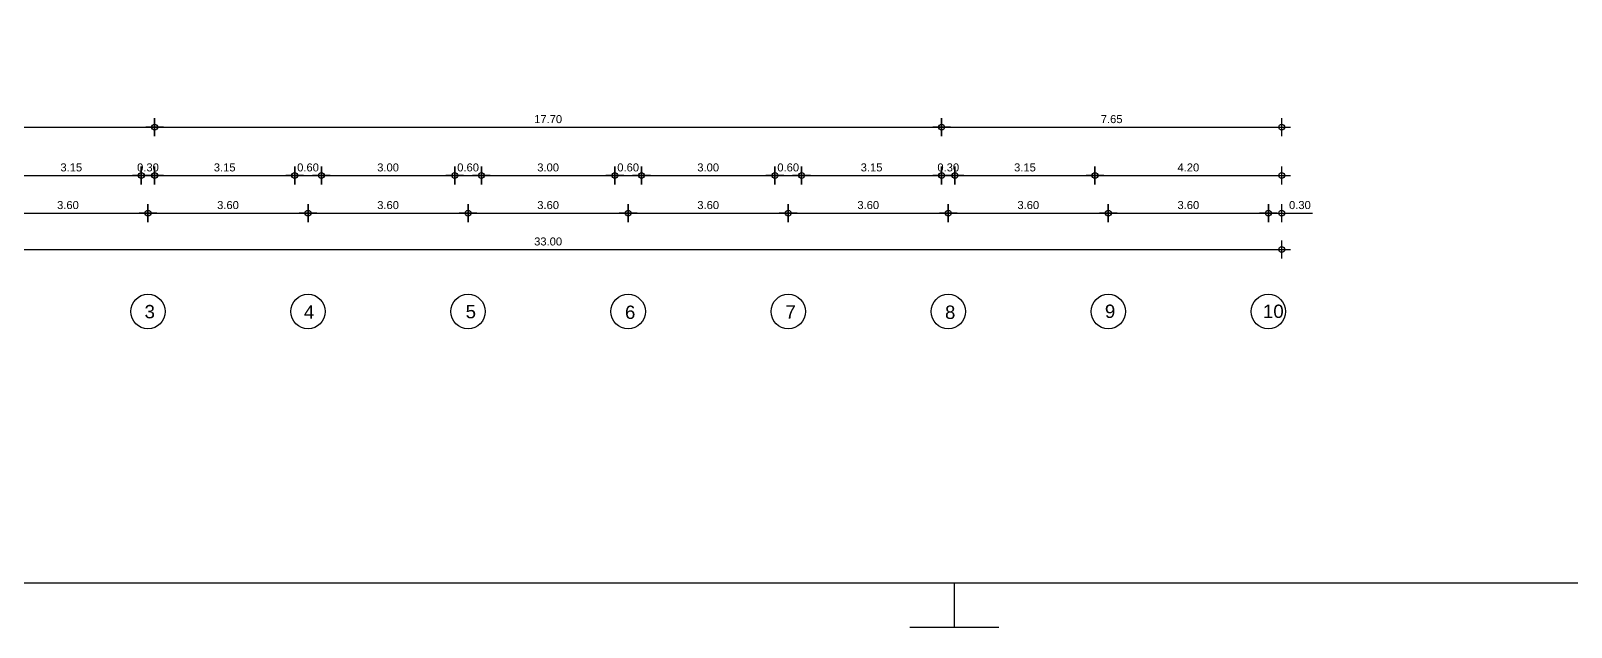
# Model space of a CAD drawing. Header units: metres. Extents: x -11 to 85, y -301 to 135.
# Drawn here: x 19.24 to 53.88, y 75.65 to 89.05 of the extents above; entities that cross this region are included whole.
import ezdxf

# ---------------------------------------------------------------- set-up
doc = ezdxf.new("R2010")
doc.units = ezdxf.units.M
doc.header["$LTSCALE"] = 0.036
doc.header["$PDMODE"] = 2
for name, color, linetype in [('arxitek doma', 252, 'Continuous'), ('BORDER', 5, 'Continuous'), ('DIMBLK', 252, 'Continuous'), ('LAYER-ON', 4, 'Continuous'), ('MARKS', 2, 'Continuous')]:
    doc.layers.add(name, color=color, linetype=linetype)
doc.styles.add('COMU-N', font='arial.ttf')
doc.styles.get("Standard").update_dxf_attribs({"font": 'arial.ttf'})
doc.dimstyles.new('CADWDOT', dxfattribs={"dimscale": 0.1, "dimtxt": 1.8, "dimasz": 0.08, "dimexe": 2, "dimexo": 0, "dimgap": 0.09, "dimtad": 0, "dimrnd": 0.001, "dimzin": 0, "dimdsep": 46, "dimtxsty": 'Standard', "dimblk1": 'ARTDIM', "dimblk2": 'ARTDIM', "dimsah": 1, "dimcen": 0.09, "dimdle": 0.05, "dimse1": 1, "dimse2": 1, "dimadec": 0, "dimazin": 0, "dimtfac": 1, "dimtmove": 0, "dimatfit": 3, "dimldrblk": 'ARTDIM', "dimfxl": 2, "dimtvp": 0.9999, "dimtolj": 1, "dimtzin": 0, "dimarcsym": 0})

# ---------------------------------------------------------------- blocks, each defined once
blk = doc.blocks.new('art103')
at = {"layer": 'BORDER'}
blk.add_line((0.25, 0.25), (20.75, 0.25), dxfattribs=at)
at = {"layer": 'MARKS'}
for p, q in [((10.5, 0), (10.5, 0.25)), ((10.25, 0), (10.75, 0))]:
    blk.add_line(p, q, dxfattribs=at)
blk = doc.blocks.new('ARTDIM')
at = {"layer": 'DIMBLK'}
for p, q in [((-24.9975, 0), (24.9975, 0)), ((0, -24.9975), (0, 24.9975))]:
    blk.add_line(p, q, dxfattribs=at)
blk.add_circle((0, 0), 8.25, dxfattribs=at)
blk = doc.blocks.new('*D1698')
at = {"layer": 'arxitek doma', "color": 0, "lineweight": -2}
blk.add_line((14.382, 84.132), (47.366, 84.132), dxfattribs=at)
at = {"layer": 'Defpoints', "color": 0, "transparency": 16777216}
for p in [(14.374, 88.4), (47.374, 88.4), (47.374, 84.132)]:
    blk.add_point(p, dxfattribs=at)
at = {"layer": 'arxitek doma', "color": 0, "lineweight": -2, "xscale": 0.008, "yscale": 0.008, "zscale": 0.008, "rotation": 180}
blk.add_blockref('ARTDIM', (14.374, 84.132), dxfattribs=at)
at = {"layer": 'arxitek doma', "color": 0, "lineweight": -2, "xscale": 0.008, "yscale": 0.008, "zscale": 0.008}
blk.add_blockref('ARTDIM', (47.374, 84.132), dxfattribs=at)
at = {"layer": 'arxitek doma', "color": 0, "insert": (30.874, 84.312), "char_height": 0.18, "attachment_point": 5}
blk.add_mtext('\\A1;33.00', dxfattribs=at)
blk = doc.blocks.new('*D1701')
at = {"layer": 'arxitek doma', "color": 0, "lineweight": -2}
blk.add_line((18.282, 84.95), (21.866, 84.95), dxfattribs=at)
at = {"layer": 'Defpoints', "color": 0, "transparency": 16777216}
for p in [(21.874, 84.95), (18.274, 81.46), (21.874, 81.46)]:
    blk.add_point(p, dxfattribs=at)
at = {"layer": 'arxitek doma', "color": 0, "lineweight": -2, "xscale": 0.008, "yscale": 0.008, "zscale": 0.008, "rotation": 180}
blk.add_blockref('ARTDIM', (18.274, 84.95), dxfattribs=at)
at = {"layer": 'arxitek doma', "color": 0, "lineweight": -2, "xscale": 0.008, "yscale": 0.008, "zscale": 0.008}
blk.add_blockref('ARTDIM', (21.874, 84.95), dxfattribs=at)
at = {"layer": 'arxitek doma', "color": 0, "insert": (20.074, 85.13), "char_height": 0.18, "attachment_point": 5}
blk.add_mtext('\\A1;3.60', dxfattribs=at)
blk = doc.blocks.new('*D1702')
at = {"layer": 'arxitek doma', "color": 0, "lineweight": -2}
blk.add_line((21.882, 84.95), (25.466, 84.95), dxfattribs=at)
at = {"layer": 'Defpoints', "color": 0, "transparency": 16777216}
for p in [(25.474, 84.95), (21.874, 81.46), (25.474, 81.46)]:
    blk.add_point(p, dxfattribs=at)
at = {"layer": 'arxitek doma', "color": 0, "lineweight": -2, "xscale": 0.008, "yscale": 0.008, "zscale": 0.008, "rotation": 180}
blk.add_blockref('ARTDIM', (21.874, 84.95), dxfattribs=at)
at = {"layer": 'arxitek doma', "color": 0, "lineweight": -2, "xscale": 0.008, "yscale": 0.008, "zscale": 0.008}
blk.add_blockref('ARTDIM', (25.474, 84.95), dxfattribs=at)
at = {"layer": 'arxitek doma', "color": 0, "insert": (23.674, 85.13), "char_height": 0.18, "attachment_point": 5}
blk.add_mtext('\\A1;3.60', dxfattribs=at)
blk = doc.blocks.new('*D1703')
at = {"layer": 'arxitek doma', "color": 0, "lineweight": -2}
blk.add_line((25.482, 84.95), (29.066, 84.95), dxfattribs=at)
at = {"layer": 'Defpoints', "color": 0, "transparency": 16777216}
for p in [(29.074, 84.95), (25.474, 81.46), (29.074, 81.46)]:
    blk.add_point(p, dxfattribs=at)
at = {"layer": 'arxitek doma', "color": 0, "lineweight": -2, "xscale": 0.008, "yscale": 0.008, "zscale": 0.008, "rotation": 180}
blk.add_blockref('ARTDIM', (25.474, 84.95), dxfattribs=at)
at = {"layer": 'arxitek doma', "color": 0, "lineweight": -2, "xscale": 0.008, "yscale": 0.008, "zscale": 0.008}
blk.add_blockref('ARTDIM', (29.074, 84.95), dxfattribs=at)
at = {"layer": 'arxitek doma', "color": 0, "insert": (27.274, 85.13), "char_height": 0.18, "attachment_point": 5}
blk.add_mtext('\\A1;3.60', dxfattribs=at)
blk = doc.blocks.new('*D1704')
at = {"layer": 'arxitek doma', "color": 0, "lineweight": -2}
blk.add_line((29.082, 84.95), (32.666, 84.95), dxfattribs=at)
at = {"layer": 'Defpoints', "color": 0, "transparency": 16777216}
for p in [(32.674, 84.95), (29.074, 81.46), (32.674, 81.46)]:
    blk.add_point(p, dxfattribs=at)
at = {"layer": 'arxitek doma', "color": 0, "lineweight": -2, "xscale": 0.008, "yscale": 0.008, "zscale": 0.008, "rotation": 180}
blk.add_blockref('ARTDIM', (29.074, 84.95), dxfattribs=at)
at = {"layer": 'arxitek doma', "color": 0, "lineweight": -2, "xscale": 0.008, "yscale": 0.008, "zscale": 0.008}
blk.add_blockref('ARTDIM', (32.674, 84.95), dxfattribs=at)
at = {"layer": 'arxitek doma', "color": 0, "insert": (30.874, 85.13), "char_height": 0.18, "attachment_point": 5}
blk.add_mtext('\\A1;3.60', dxfattribs=at)
blk = doc.blocks.new('*D1705')
at = {"layer": 'arxitek doma', "color": 0, "lineweight": -2}
blk.add_line((32.682, 84.95), (36.266, 84.95), dxfattribs=at)
at = {"layer": 'Defpoints', "color": 0, "transparency": 16777216}
for p in [(36.274, 84.95), (32.674, 81.46), (36.274, 81.46)]:
    blk.add_point(p, dxfattribs=at)
at = {"layer": 'arxitek doma', "color": 0, "lineweight": -2, "xscale": 0.008, "yscale": 0.008, "zscale": 0.008, "rotation": 180}
blk.add_blockref('ARTDIM', (32.674, 84.95), dxfattribs=at)
at = {"layer": 'arxitek doma', "color": 0, "lineweight": -2, "xscale": 0.008, "yscale": 0.008, "zscale": 0.008}
blk.add_blockref('ARTDIM', (36.274, 84.95), dxfattribs=at)
at = {"layer": 'arxitek doma', "color": 0, "insert": (34.474, 85.13), "char_height": 0.18, "attachment_point": 5}
blk.add_mtext('\\A1;3.60', dxfattribs=at)
blk = doc.blocks.new('*D1706')
at = {"layer": 'arxitek doma', "color": 0, "lineweight": -2}
blk.add_line((36.282, 84.95), (39.866, 84.95), dxfattribs=at)
at = {"layer": 'Defpoints', "color": 0, "transparency": 16777216}
for p in [(39.874, 84.95), (36.274, 81.46), (39.874, 81.46)]:
    blk.add_point(p, dxfattribs=at)
at = {"layer": 'arxitek doma', "color": 0, "lineweight": -2, "xscale": 0.008, "yscale": 0.008, "zscale": 0.008, "rotation": 180}
blk.add_blockref('ARTDIM', (36.274, 84.95), dxfattribs=at)
at = {"layer": 'arxitek doma', "color": 0, "lineweight": -2, "xscale": 0.008, "yscale": 0.008, "zscale": 0.008}
blk.add_blockref('ARTDIM', (39.874, 84.95), dxfattribs=at)
at = {"layer": 'arxitek doma', "color": 0, "insert": (38.074, 85.13), "char_height": 0.18, "attachment_point": 5}
blk.add_mtext('\\A1;3.60', dxfattribs=at)
blk = doc.blocks.new('*D1707')
at = {"layer": 'arxitek doma', "color": 0, "lineweight": -2}
blk.add_line((39.882, 84.95), (43.466, 84.95), dxfattribs=at)
at = {"layer": 'Defpoints', "color": 0, "transparency": 16777216}
for p in [(43.474, 84.95), (39.874, 81.46), (43.474, 81.46)]:
    blk.add_point(p, dxfattribs=at)
at = {"layer": 'arxitek doma', "color": 0, "lineweight": -2, "xscale": 0.008, "yscale": 0.008, "zscale": 0.008, "rotation": 180}
blk.add_blockref('ARTDIM', (39.874, 84.95), dxfattribs=at)
at = {"layer": 'arxitek doma', "color": 0, "lineweight": -2, "xscale": 0.008, "yscale": 0.008, "zscale": 0.008}
blk.add_blockref('ARTDIM', (43.474, 84.95), dxfattribs=at)
at = {"layer": 'arxitek doma', "color": 0, "insert": (41.674, 85.13), "char_height": 0.18, "attachment_point": 5}
blk.add_mtext('\\A1;3.60', dxfattribs=at)
blk = doc.blocks.new('*D1708')
at = {"layer": 'arxitek doma', "color": 0, "lineweight": -2}
blk.add_line((43.482, 84.95), (47.066, 84.95), dxfattribs=at)
at = {"layer": 'Defpoints', "color": 0, "transparency": 16777216}
for p in [(47.074, 84.95), (43.474, 81.46), (47.074, 81.46)]:
    blk.add_point(p, dxfattribs=at)
at = {"layer": 'arxitek doma', "color": 0, "lineweight": -2, "xscale": 0.008, "yscale": 0.008, "zscale": 0.008, "rotation": 180}
blk.add_blockref('ARTDIM', (43.474, 84.95), dxfattribs=at)
at = {"layer": 'arxitek doma', "color": 0, "lineweight": -2, "xscale": 0.008, "yscale": 0.008, "zscale": 0.008}
blk.add_blockref('ARTDIM', (47.074, 84.95), dxfattribs=at)
at = {"layer": 'arxitek doma', "color": 0, "insert": (45.274, 85.13), "char_height": 0.18, "attachment_point": 5}
blk.add_mtext('\\A1;3.60', dxfattribs=at)
blk = doc.blocks.new('*D1709')
at = {"layer": 'arxitek doma', "color": 0, "lineweight": -2}
for p, q in [((47.082, 84.95), (47.366, 84.95)), ((47.374, 84.95), (48.066, 84.95))]:
    blk.add_line(p, q, dxfattribs=at)
at = {"layer": 'Defpoints', "color": 0, "transparency": 16777216}
for p in [(47.374, 88.572), (47.374, 84.95), (47.074, 81.46)]:
    blk.add_point(p, dxfattribs=at)
at = {"layer": 'arxitek doma', "color": 0, "lineweight": -2, "xscale": 0.008, "yscale": 0.008, "zscale": 0.008, "rotation": 180}
blk.add_blockref('ARTDIM', (47.074, 84.95), dxfattribs=at)
at = {"layer": 'arxitek doma', "color": 0, "lineweight": -2, "xscale": 0.008, "yscale": 0.008, "zscale": 0.008}
blk.add_blockref('ARTDIM', (47.374, 84.95), dxfattribs=at)
at = {"layer": 'arxitek doma', "color": 0, "insert": (47.783, 85.13), "char_height": 0.18, "attachment_point": 5}
blk.add_mtext('\\A1;0.30', dxfattribs=at)
blk = doc.blocks.new('*D1711')
at = {"layer": 'arxitek doma', "color": 0, "lineweight": -2}
blk.add_line((18.582, 85.796), (21.716, 85.796), dxfattribs=at)
at = {"layer": 'Defpoints', "color": 0, "transparency": 16777216}
for p in [(18.574, 88.572), (21.724, 88.572), (21.724, 85.796)]:
    blk.add_point(p, dxfattribs=at)
at = {"layer": 'arxitek doma', "color": 0, "lineweight": -2, "xscale": 0.008, "yscale": 0.008, "zscale": 0.008, "rotation": 180}
blk.add_blockref('ARTDIM', (18.574, 85.796), dxfattribs=at)
at = {"layer": 'arxitek doma', "color": 0, "lineweight": -2, "xscale": 0.008, "yscale": 0.008, "zscale": 0.008}
blk.add_blockref('ARTDIM', (21.724, 85.796), dxfattribs=at)
at = {"layer": 'arxitek doma', "color": 0, "insert": (20.149, 85.976), "char_height": 0.18, "attachment_point": 5}
blk.add_mtext('\\A1;3.15', dxfattribs=at)
blk = doc.blocks.new('*D1712')
at = {"layer": 'arxitek doma', "color": 0, "lineweight": -2}
blk.add_line((21.732, 85.796), (22.016, 85.796), dxfattribs=at)
at = {"layer": 'Defpoints', "color": 0, "transparency": 16777216}
for p in [(21.724, 88.572), (22.024, 88.572), (22.024, 85.796)]:
    blk.add_point(p, dxfattribs=at)
at = {"layer": 'arxitek doma', "color": 0, "lineweight": -2, "xscale": 0.008, "yscale": 0.008, "zscale": 0.008, "rotation": 180}
blk.add_blockref('ARTDIM', (21.724, 85.796), dxfattribs=at)
at = {"layer": 'arxitek doma', "color": 0, "lineweight": -2, "xscale": 0.008, "yscale": 0.008, "zscale": 0.008}
blk.add_blockref('ARTDIM', (22.024, 85.796), dxfattribs=at)
at = {"layer": 'arxitek doma', "color": 0, "insert": (21.874, 85.976), "char_height": 0.18, "attachment_point": 5}
blk.add_mtext('\\A1;0.30', dxfattribs=at)
blk = doc.blocks.new('*D1713')
at = {"layer": 'arxitek doma', "color": 0, "lineweight": -2}
blk.add_line((22.032, 85.796), (25.166, 85.796), dxfattribs=at)
at = {"layer": 'Defpoints', "color": 0, "transparency": 16777216}
for p in [(22.024, 88.572), (25.174, 88.572), (25.174, 85.796)]:
    blk.add_point(p, dxfattribs=at)
at = {"layer": 'arxitek doma', "color": 0, "lineweight": -2, "xscale": 0.008, "yscale": 0.008, "zscale": 0.008, "rotation": 180}
blk.add_blockref('ARTDIM', (22.024, 85.796), dxfattribs=at)
at = {"layer": 'arxitek doma', "color": 0, "lineweight": -2, "xscale": 0.008, "yscale": 0.008, "zscale": 0.008}
blk.add_blockref('ARTDIM', (25.174, 85.796), dxfattribs=at)
at = {"layer": 'arxitek doma', "color": 0, "insert": (23.599, 85.976), "char_height": 0.18, "attachment_point": 5}
blk.add_mtext('\\A1;3.15', dxfattribs=at)
blk = doc.blocks.new('*D1714')
at = {"layer": 'arxitek doma', "color": 0, "lineweight": -2}
blk.add_line((25.182, 85.796), (25.766, 85.796), dxfattribs=at)
at = {"layer": 'Defpoints', "color": 0, "transparency": 16777216}
for p in [(25.174, 88.572), (25.774, 88.572), (25.774, 85.796)]:
    blk.add_point(p, dxfattribs=at)
at = {"layer": 'arxitek doma', "color": 0, "lineweight": -2, "xscale": 0.008, "yscale": 0.008, "zscale": 0.008, "rotation": 180}
blk.add_blockref('ARTDIM', (25.174, 85.796), dxfattribs=at)
at = {"layer": 'arxitek doma', "color": 0, "lineweight": -2, "xscale": 0.008, "yscale": 0.008, "zscale": 0.008}
blk.add_blockref('ARTDIM', (25.774, 85.796), dxfattribs=at)
at = {"layer": 'arxitek doma', "color": 0, "insert": (25.474, 85.976), "char_height": 0.18, "attachment_point": 5}
blk.add_mtext('\\A1;0.60', dxfattribs=at)
blk = doc.blocks.new('*D1715')
at = {"layer": 'arxitek doma', "color": 0, "lineweight": -2}
blk.add_line((25.782, 85.796), (28.766, 85.796), dxfattribs=at)
at = {"layer": 'Defpoints', "color": 0, "transparency": 16777216}
for p in [(25.774, 88.572), (28.774, 88.572), (28.774, 85.796)]:
    blk.add_point(p, dxfattribs=at)
at = {"layer": 'arxitek doma', "color": 0, "lineweight": -2, "xscale": 0.008, "yscale": 0.008, "zscale": 0.008, "rotation": 180}
blk.add_blockref('ARTDIM', (25.774, 85.796), dxfattribs=at)
at = {"layer": 'arxitek doma', "color": 0, "lineweight": -2, "xscale": 0.008, "yscale": 0.008, "zscale": 0.008}
blk.add_blockref('ARTDIM', (28.774, 85.796), dxfattribs=at)
at = {"layer": 'arxitek doma', "color": 0, "insert": (27.274, 85.976), "char_height": 0.18, "attachment_point": 5}
blk.add_mtext('\\A1;3.00', dxfattribs=at)
blk = doc.blocks.new('*D1716')
at = {"layer": 'arxitek doma', "color": 0, "lineweight": -2}
blk.add_line((28.782, 85.796), (29.366, 85.796), dxfattribs=at)
at = {"layer": 'Defpoints', "color": 0, "transparency": 16777216}
for p in [(28.774, 88.572), (29.374, 88.572), (29.374, 85.796)]:
    blk.add_point(p, dxfattribs=at)
at = {"layer": 'arxitek doma', "color": 0, "lineweight": -2, "xscale": 0.008, "yscale": 0.008, "zscale": 0.008, "rotation": 180}
blk.add_blockref('ARTDIM', (28.774, 85.796), dxfattribs=at)
at = {"layer": 'arxitek doma', "color": 0, "lineweight": -2, "xscale": 0.008, "yscale": 0.008, "zscale": 0.008}
blk.add_blockref('ARTDIM', (29.374, 85.796), dxfattribs=at)
at = {"layer": 'arxitek doma', "color": 0, "insert": (29.074, 85.976), "char_height": 0.18, "attachment_point": 5}
blk.add_mtext('\\A1;0.60', dxfattribs=at)
blk = doc.blocks.new('*D1717')
at = {"layer": 'arxitek doma', "color": 0, "lineweight": -2}
blk.add_line((29.382, 85.796), (32.366, 85.796), dxfattribs=at)
at = {"layer": 'Defpoints', "color": 0, "transparency": 16777216}
for p in [(29.374, 88.572), (32.374, 88.572), (32.374, 85.796)]:
    blk.add_point(p, dxfattribs=at)
at = {"layer": 'arxitek doma', "color": 0, "lineweight": -2, "xscale": 0.008, "yscale": 0.008, "zscale": 0.008, "rotation": 180}
blk.add_blockref('ARTDIM', (29.374, 85.796), dxfattribs=at)
at = {"layer": 'arxitek doma', "color": 0, "lineweight": -2, "xscale": 0.008, "yscale": 0.008, "zscale": 0.008}
blk.add_blockref('ARTDIM', (32.374, 85.796), dxfattribs=at)
at = {"layer": 'arxitek doma', "color": 0, "insert": (30.874, 85.976), "char_height": 0.18, "attachment_point": 5}
blk.add_mtext('\\A1;3.00', dxfattribs=at)
blk = doc.blocks.new('*D1718')
at = {"layer": 'arxitek doma', "color": 0, "lineweight": -2}
blk.add_line((32.382, 85.796), (32.966, 85.796), dxfattribs=at)
at = {"layer": 'Defpoints', "color": 0, "transparency": 16777216}
for p in [(32.374, 88.572), (32.974, 88.572), (32.974, 85.796)]:
    blk.add_point(p, dxfattribs=at)
at = {"layer": 'arxitek doma', "color": 0, "lineweight": -2, "xscale": 0.008, "yscale": 0.008, "zscale": 0.008, "rotation": 180}
blk.add_blockref('ARTDIM', (32.374, 85.796), dxfattribs=at)
at = {"layer": 'arxitek doma', "color": 0, "lineweight": -2, "xscale": 0.008, "yscale": 0.008, "zscale": 0.008}
blk.add_blockref('ARTDIM', (32.974, 85.796), dxfattribs=at)
at = {"layer": 'arxitek doma', "color": 0, "insert": (32.674, 85.976), "char_height": 0.18, "attachment_point": 5}
blk.add_mtext('\\A1;0.60', dxfattribs=at)
blk = doc.blocks.new('*D1719')
at = {"layer": 'arxitek doma', "color": 0, "lineweight": -2}
blk.add_line((32.982, 85.796), (35.966, 85.796), dxfattribs=at)
at = {"layer": 'Defpoints', "color": 0, "transparency": 16777216}
for p in [(32.974, 88.572), (35.974, 88.572), (35.974, 85.796)]:
    blk.add_point(p, dxfattribs=at)
at = {"layer": 'arxitek doma', "color": 0, "lineweight": -2, "xscale": 0.008, "yscale": 0.008, "zscale": 0.008, "rotation": 180}
blk.add_blockref('ARTDIM', (32.974, 85.796), dxfattribs=at)
at = {"layer": 'arxitek doma', "color": 0, "lineweight": -2, "xscale": 0.008, "yscale": 0.008, "zscale": 0.008}
blk.add_blockref('ARTDIM', (35.974, 85.796), dxfattribs=at)
at = {"layer": 'arxitek doma', "color": 0, "insert": (34.474, 85.976), "char_height": 0.18, "attachment_point": 5}
blk.add_mtext('\\A1;3.00', dxfattribs=at)
blk = doc.blocks.new('*D1720')
at = {"layer": 'arxitek doma', "color": 0, "lineweight": -2}
blk.add_line((35.982, 85.796), (36.566, 85.796), dxfattribs=at)
at = {"layer": 'Defpoints', "color": 0, "transparency": 16777216}
for p in [(35.974, 88.572), (36.574, 88.572), (36.574, 85.796)]:
    blk.add_point(p, dxfattribs=at)
at = {"layer": 'arxitek doma', "color": 0, "lineweight": -2, "xscale": 0.008, "yscale": 0.008, "zscale": 0.008, "rotation": 180}
blk.add_blockref('ARTDIM', (35.974, 85.796), dxfattribs=at)
at = {"layer": 'arxitek doma', "color": 0, "lineweight": -2, "xscale": 0.008, "yscale": 0.008, "zscale": 0.008}
blk.add_blockref('ARTDIM', (36.574, 85.796), dxfattribs=at)
at = {"layer": 'arxitek doma', "color": 0, "insert": (36.274, 85.976), "char_height": 0.18, "attachment_point": 5}
blk.add_mtext('\\A1;0.60', dxfattribs=at)
blk = doc.blocks.new('*D1721')
at = {"layer": 'arxitek doma', "color": 0, "lineweight": -2}
blk.add_line((36.582, 85.796), (39.716, 85.796), dxfattribs=at)
at = {"layer": 'Defpoints', "color": 0, "transparency": 16777216}
for p in [(36.574, 88.572), (39.724, 88.572), (39.724, 85.796)]:
    blk.add_point(p, dxfattribs=at)
at = {"layer": 'arxitek doma', "color": 0, "lineweight": -2, "xscale": 0.008, "yscale": 0.008, "zscale": 0.008, "rotation": 180}
blk.add_blockref('ARTDIM', (36.574, 85.796), dxfattribs=at)
at = {"layer": 'arxitek doma', "color": 0, "lineweight": -2, "xscale": 0.008, "yscale": 0.008, "zscale": 0.008}
blk.add_blockref('ARTDIM', (39.724, 85.796), dxfattribs=at)
at = {"layer": 'arxitek doma', "color": 0, "insert": (38.149, 85.976), "char_height": 0.18, "attachment_point": 5}
blk.add_mtext('\\A1;3.15', dxfattribs=at)
blk = doc.blocks.new('*D1722')
at = {"layer": 'arxitek doma', "color": 0, "lineweight": -2}
blk.add_line((39.732, 85.796), (40.016, 85.796), dxfattribs=at)
at = {"layer": 'Defpoints', "color": 0, "transparency": 16777216}
for p in [(39.724, 88.572), (40.024, 88.572), (40.024, 85.796)]:
    blk.add_point(p, dxfattribs=at)
at = {"layer": 'arxitek doma', "color": 0, "lineweight": -2, "xscale": 0.008, "yscale": 0.008, "zscale": 0.008, "rotation": 180}
blk.add_blockref('ARTDIM', (39.724, 85.796), dxfattribs=at)
at = {"layer": 'arxitek doma', "color": 0, "lineweight": -2, "xscale": 0.008, "yscale": 0.008, "zscale": 0.008}
blk.add_blockref('ARTDIM', (40.024, 85.796), dxfattribs=at)
at = {"layer": 'arxitek doma', "color": 0, "insert": (39.874, 85.976), "char_height": 0.18, "attachment_point": 5}
blk.add_mtext('\\A1;0.30', dxfattribs=at)
blk = doc.blocks.new('*D1723')
at = {"layer": 'arxitek doma', "color": 0, "lineweight": -2}
blk.add_line((40.032, 85.796), (43.166, 85.796), dxfattribs=at)
at = {"layer": 'Defpoints', "color": 0, "transparency": 16777216}
for p in [(40.024, 88.572), (43.174, 88.572), (43.174, 85.796)]:
    blk.add_point(p, dxfattribs=at)
at = {"layer": 'arxitek doma', "color": 0, "lineweight": -2, "xscale": 0.008, "yscale": 0.008, "zscale": 0.008, "rotation": 180}
blk.add_blockref('ARTDIM', (40.024, 85.796), dxfattribs=at)
at = {"layer": 'arxitek doma', "color": 0, "lineweight": -2, "xscale": 0.008, "yscale": 0.008, "zscale": 0.008}
blk.add_blockref('ARTDIM', (43.174, 85.796), dxfattribs=at)
at = {"layer": 'arxitek doma', "color": 0, "insert": (41.599, 85.976), "char_height": 0.18, "attachment_point": 5}
blk.add_mtext('\\A1;3.15', dxfattribs=at)
blk = doc.blocks.new('*D1724')
at = {"layer": 'arxitek doma', "color": 0, "lineweight": -2}
blk.add_line((43.182, 85.796), (47.366, 85.796), dxfattribs=at)
at = {"layer": 'Defpoints', "color": 0, "transparency": 16777216}
for p in [(43.174, 88.572), (47.374, 88.572), (47.374, 85.796)]:
    blk.add_point(p, dxfattribs=at)
at = {"layer": 'arxitek doma', "color": 0, "lineweight": -2, "xscale": 0.008, "yscale": 0.008, "zscale": 0.008, "rotation": 180}
blk.add_blockref('ARTDIM', (43.174, 85.796), dxfattribs=at)
at = {"layer": 'arxitek doma', "color": 0, "lineweight": -2, "xscale": 0.008, "yscale": 0.008, "zscale": 0.008}
blk.add_blockref('ARTDIM', (47.374, 85.796), dxfattribs=at)
at = {"layer": 'arxitek doma', "color": 0, "insert": (45.274, 85.976), "char_height": 0.18, "attachment_point": 5}
blk.add_mtext('\\A1;4.20', dxfattribs=at)
blk = doc.blocks.new('*D1753')
at = {"layer": 'arxitek doma', "color": 0, "lineweight": -2}
blk.add_line((14.382, 86.882), (22.016, 86.882), dxfattribs=at)
at = {"layer": 'Defpoints', "color": 0, "transparency": 16777216}
for p in [(14.374, 90.238), (22.024, 90.238), (22.024, 86.882)]:
    blk.add_point(p, dxfattribs=at)
at = {"layer": 'arxitek doma', "color": 0, "lineweight": -2, "xscale": 0.008, "yscale": 0.008, "zscale": 0.008, "rotation": 180}
blk.add_blockref('ARTDIM', (14.374, 86.882), dxfattribs=at)
at = {"layer": 'arxitek doma', "color": 0, "lineweight": -2, "xscale": 0.008, "yscale": 0.008, "zscale": 0.008}
blk.add_blockref('ARTDIM', (22.024, 86.882), dxfattribs=at)
at = {"layer": 'arxitek doma', "color": 0, "insert": (18.199, 87.062), "char_height": 0.18, "attachment_point": 5}
blk.add_mtext('\\A1;7.65', dxfattribs=at)
blk = doc.blocks.new('*D1754')
at = {"layer": 'arxitek doma', "color": 0, "lineweight": -2}
blk.add_line((22.032, 86.882), (39.716, 86.882), dxfattribs=at)
at = {"layer": 'Defpoints', "color": 0, "transparency": 16777216}
for p in [(22.024, 88.138), (39.724, 88.138), (39.724, 86.882)]:
    blk.add_point(p, dxfattribs=at)
at = {"layer": 'arxitek doma', "color": 0, "lineweight": -2, "xscale": 0.008, "yscale": 0.008, "zscale": 0.008, "rotation": 180}
blk.add_blockref('ARTDIM', (22.024, 86.882), dxfattribs=at)
at = {"layer": 'arxitek doma', "color": 0, "lineweight": -2, "xscale": 0.008, "yscale": 0.008, "zscale": 0.008}
blk.add_blockref('ARTDIM', (39.724, 86.882), dxfattribs=at)
at = {"layer": 'arxitek doma', "color": 0, "insert": (30.874, 87.062), "char_height": 0.18, "attachment_point": 5}
blk.add_mtext('\\A1;17.70', dxfattribs=at)
blk = doc.blocks.new('*D1755')
at = {"layer": 'arxitek doma', "color": 0, "lineweight": -2}
blk.add_line((39.732, 86.882), (47.366, 86.882), dxfattribs=at)
at = {"layer": 'Defpoints', "color": 0, "transparency": 16777216}
for p in [(39.724, 90.238), (47.374, 90.238), (47.374, 86.882)]:
    blk.add_point(p, dxfattribs=at)
at = {"layer": 'arxitek doma', "color": 0, "lineweight": -2, "xscale": 0.008, "yscale": 0.008, "zscale": 0.008, "rotation": 180}
blk.add_blockref('ARTDIM', (39.724, 86.882), dxfattribs=at)
at = {"layer": 'arxitek doma', "color": 0, "lineweight": -2, "xscale": 0.008, "yscale": 0.008, "zscale": 0.008}
blk.add_blockref('ARTDIM', (47.374, 86.882), dxfattribs=at)
at = {"layer": 'arxitek doma', "color": 0, "insert": (43.549, 87.062), "char_height": 0.18, "attachment_point": 5}
blk.add_mtext('\\A1;7.65', dxfattribs=at)

msp = doc.modelspace()

# ---------------------------------------------------------------- linework, layer by layer
at = {"layer": 'arxitek doma'}
for centre in [(21.874, 82.739, 3), (25.474, 82.739, 3), (29.074, 82.739, 3), (32.674, 82.739, 3), (36.274, 82.739, 3), (39.874, 82.739, 3), (43.474, 82.739, 3), (47.074, 82.739, 3)]:
    msp.add_circle(centre, 0.387, dxfattribs=at)

# ---------------------------------------------------------------- block references
at = {"layer": 'LAYER-ON', "xscale": 4, "yscale": 4, "zscale": 4}
msp.add_blockref('art103', (-1.988, 75.645, 3), dxfattribs=at)

# ---------------------------------------------------------------- texts
at = {"layer": 'arxitek doma', "style": 'COMU-N'}
for s, p in [('3', (21.797, 82.586, 3)), ('4', (25.381, 82.579, 3)), ('5', (29.019, 82.586, 3)), ('6', (32.603, 82.572, 3)), ('7', (36.212, 82.579, 3)), ('8', (39.801, 82.572, 3)), ('9', (43.397, 82.594, 3)), ('10', (46.952, 82.594, 3))]:
    msp.add_text(s, height=0.3, dxfattribs=at).set_placement(p)

# ---------------------------------------------------------------- dimensions: what is measured, and where the dimension line sits
at = {"layer": 'arxitek doma'}
for base, p1, p2, picture, middle in [((22.024, 86.882, 3), (14.374, 90.238, 3), (22.024, 90.238, 3), '*D1753', (18.199, 87.062, 3)), ((47.374, 86.882, 3), (39.724, 90.238, 3), (47.374, 90.238, 3), '*D1755', (43.549, 87.062, 3)), ((47.374, 84.132, 3), (14.374, 88.4, 3), (47.374, 88.4, 3), '*D1698', (30.874, 84.312, 3)), ((21.724, 85.796, 3), (18.574, 88.572, 3), (21.724, 88.572, 3), '*D1711', (20.149, 85.976, 3)), ((25.174, 85.796, 3), (22.024, 88.572, 3), (25.174, 88.572, 3), '*D1713', (23.599, 85.976, 3)), ((28.774, 85.796, 3), (25.774, 88.572, 3), (28.774, 88.572, 3), '*D1715', (27.274, 85.976, 3)), ((32.374, 85.796, 3), (29.374, 88.572, 3), (32.374, 88.572, 3), '*D1717', (30.874, 85.976, 3)), ((35.974, 85.796, 3), (32.974, 88.572, 3), (35.974, 88.572, 3), '*D1719', (34.474, 85.976, 3)), ((39.724, 85.796, 3), (36.574, 88.572, 3), (39.724, 88.572, 3), '*D1721', (38.149, 85.976, 3)), ((43.174, 85.796, 3), (40.024, 88.572, 3), (43.174, 88.572, 3), '*D1723', (41.599, 85.976, 3)), ((47.374, 85.796, 3), (43.174, 88.572, 3), (47.374, 88.572, 3), '*D1724', (45.274, 85.976, 3)), ((39.724, 86.882, 3), (22.024, 88.138, 3), (39.724, 88.138, 3), '*D1754', (30.874, 87.062, 3)), ((21.874, 84.95, 3), (18.274, 81.46, 3), (21.874, 81.46, 3), '*D1701', (20.074, 85.13, 3)), ((25.474, 84.95, 3), (21.874, 81.46, 3), (25.474, 81.46, 3), '*D1702', (23.674, 85.13, 3)), ((29.074, 84.95, 3), (25.474, 81.46, 3), (29.074, 81.46, 3), '*D1703', (27.274, 85.13, 3)), ((32.674, 84.95, 3), (29.074, 81.46, 3), (32.674, 81.46, 3), '*D1704', (30.874, 85.13, 3)), ((36.274, 84.95, 3), (32.674, 81.46, 3), (36.274, 81.46, 3), '*D1705', (34.474, 85.13, 3)), ((39.874, 84.95, 3), (36.274, 81.46, 3), (39.874, 81.46, 3), '*D1706', (38.074, 85.13, 3)), ((43.474, 84.95, 3), (39.874, 81.46, 3), (43.474, 81.46, 3), '*D1707', (41.674, 85.13, 3)), ((47.074, 84.95, 3), (43.474, 81.46, 3), (47.074, 81.46, 3), '*D1708', (45.274, 85.13, 3))]:
    dim = msp.add_linear_dim(base=base, p1=p1, p2=p2, dimstyle='CADWDOT', dxfattribs=at)
    dim.commit()
    dim.dimension.update_dxf_attribs({"geometry": picture, "text_midpoint": middle})
for base, p1, p2, picture, middle in [((22.024, 85.796, 3), (21.724, 88.572, 3), (22.024, 88.572, 3), '*D1712', (21.874, 85.796, 3)), ((25.774, 85.796, 3), (25.174, 88.572, 3), (25.774, 88.572, 3), '*D1714', (25.474, 85.796, 3)), ((29.374, 85.796, 3), (28.774, 88.572, 3), (29.374, 88.572, 3), '*D1716', (29.074, 85.796, 3)), ((32.974, 85.796, 3), (32.374, 88.572, 3), (32.974, 88.572, 3), '*D1718', (32.674, 85.796, 3)), ((36.574, 85.796, 3), (35.974, 88.572, 3), (36.574, 88.572, 3), '*D1720', (36.274, 85.796, 3)), ((40.024, 85.796, 3), (39.724, 88.572, 3), (40.024, 88.572, 3), '*D1722', (39.874, 85.796, 3)), ((47.374, 84.95, 3), (47.074, 81.46, 3), (47.374, 88.572, 3), '*D1709', (47.783, 84.95, 3))]:
    dim = msp.add_linear_dim(base=base, p1=p1, p2=p2, dimstyle='CADWDOT', dxfattribs=at)
    dim.commit()
    dim.dimension.update_dxf_attribs({"geometry": picture, "text_midpoint": middle, "dimtype": 160})

doc.saveas('drawing.dxf')
